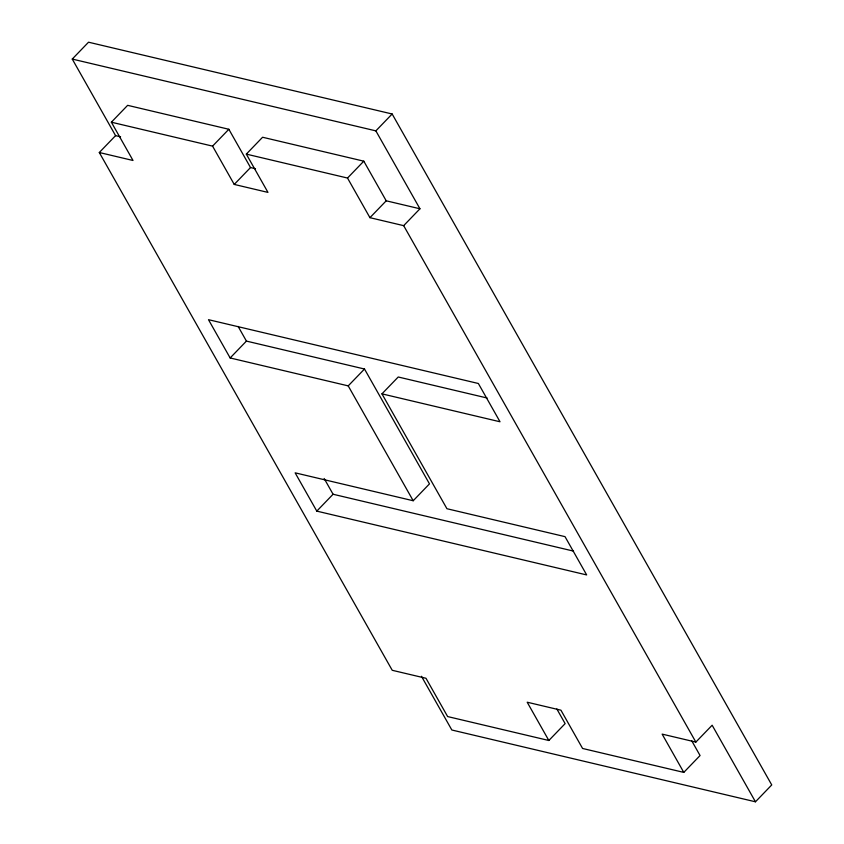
<?xml version="1.0" encoding="UTF-8"?>
<svg xmlns="http://www.w3.org/2000/svg" width="844" height="844" viewBox="0 0 844 844"><rect width="100%" height="100%" fill="white"/><g stroke="black" fill="none" stroke-linecap="round" stroke-linejoin="round"><path stroke-width="1.27" d="M120.576 136.823L115.575 135.641L72.257 59.069L88.536 42.2L392.154 113.993L771.743 784.931L755.464 801.8L451.846 730.007L421.462 676.287M115.575 135.641L99.297 152.511L133.025 160.487L111.366 122.201L127.644 105.331L228.851 129.269L250.52 167.555L255.51 168.737M111.366 122.201L212.572 146.128L228.851 129.269M246.311 154.114L262.589 137.245L363.796 161.172L386.214 200.809L419.953 208.784L403.675 225.654L369.936 217.678L347.517 178.042L246.311 154.114L267.97 192.4L234.231 184.425L212.572 146.128M234.231 184.425L250.52 167.555M72.257 59.069L375.865 130.862L392.154 113.993M347.517 178.042L363.796 161.172M381.952 393.853L500.028 421.778L478.358 383.492L208.479 319.676L230.148 357.962L246.427 341.092L364.502 369.018L429.48 483.876L413.201 500.745L295.126 472.83L316.795 511.116L586.675 574.933L565.016 536.647L446.94 508.721L381.952 393.853L398.231 376.994L487.104 398.009M369.936 217.678L386.214 200.809M230.148 357.962L348.213 385.877L364.502 369.018M316.795 511.116L333.074 494.246L573.54 551.111M99.297 152.511L392.238 670.294L425.977 678.27L447.637 716.567L548.843 740.494L565.132 723.624L556.85 708.992M691.785 740.895L700.066 755.538L683.788 772.397L662.129 734.111L695.857 742.087L712.146 725.228L755.464 801.8M683.788 772.397L582.582 748.47L560.922 710.184L527.183 702.208L548.843 740.494M375.865 130.862L419.953 208.784M403.675 225.654L695.857 742.087M348.213 385.877L413.201 500.745M238.145 326.449L246.427 341.092M324.159 478.485L333.074 494.246"/></g></svg>
